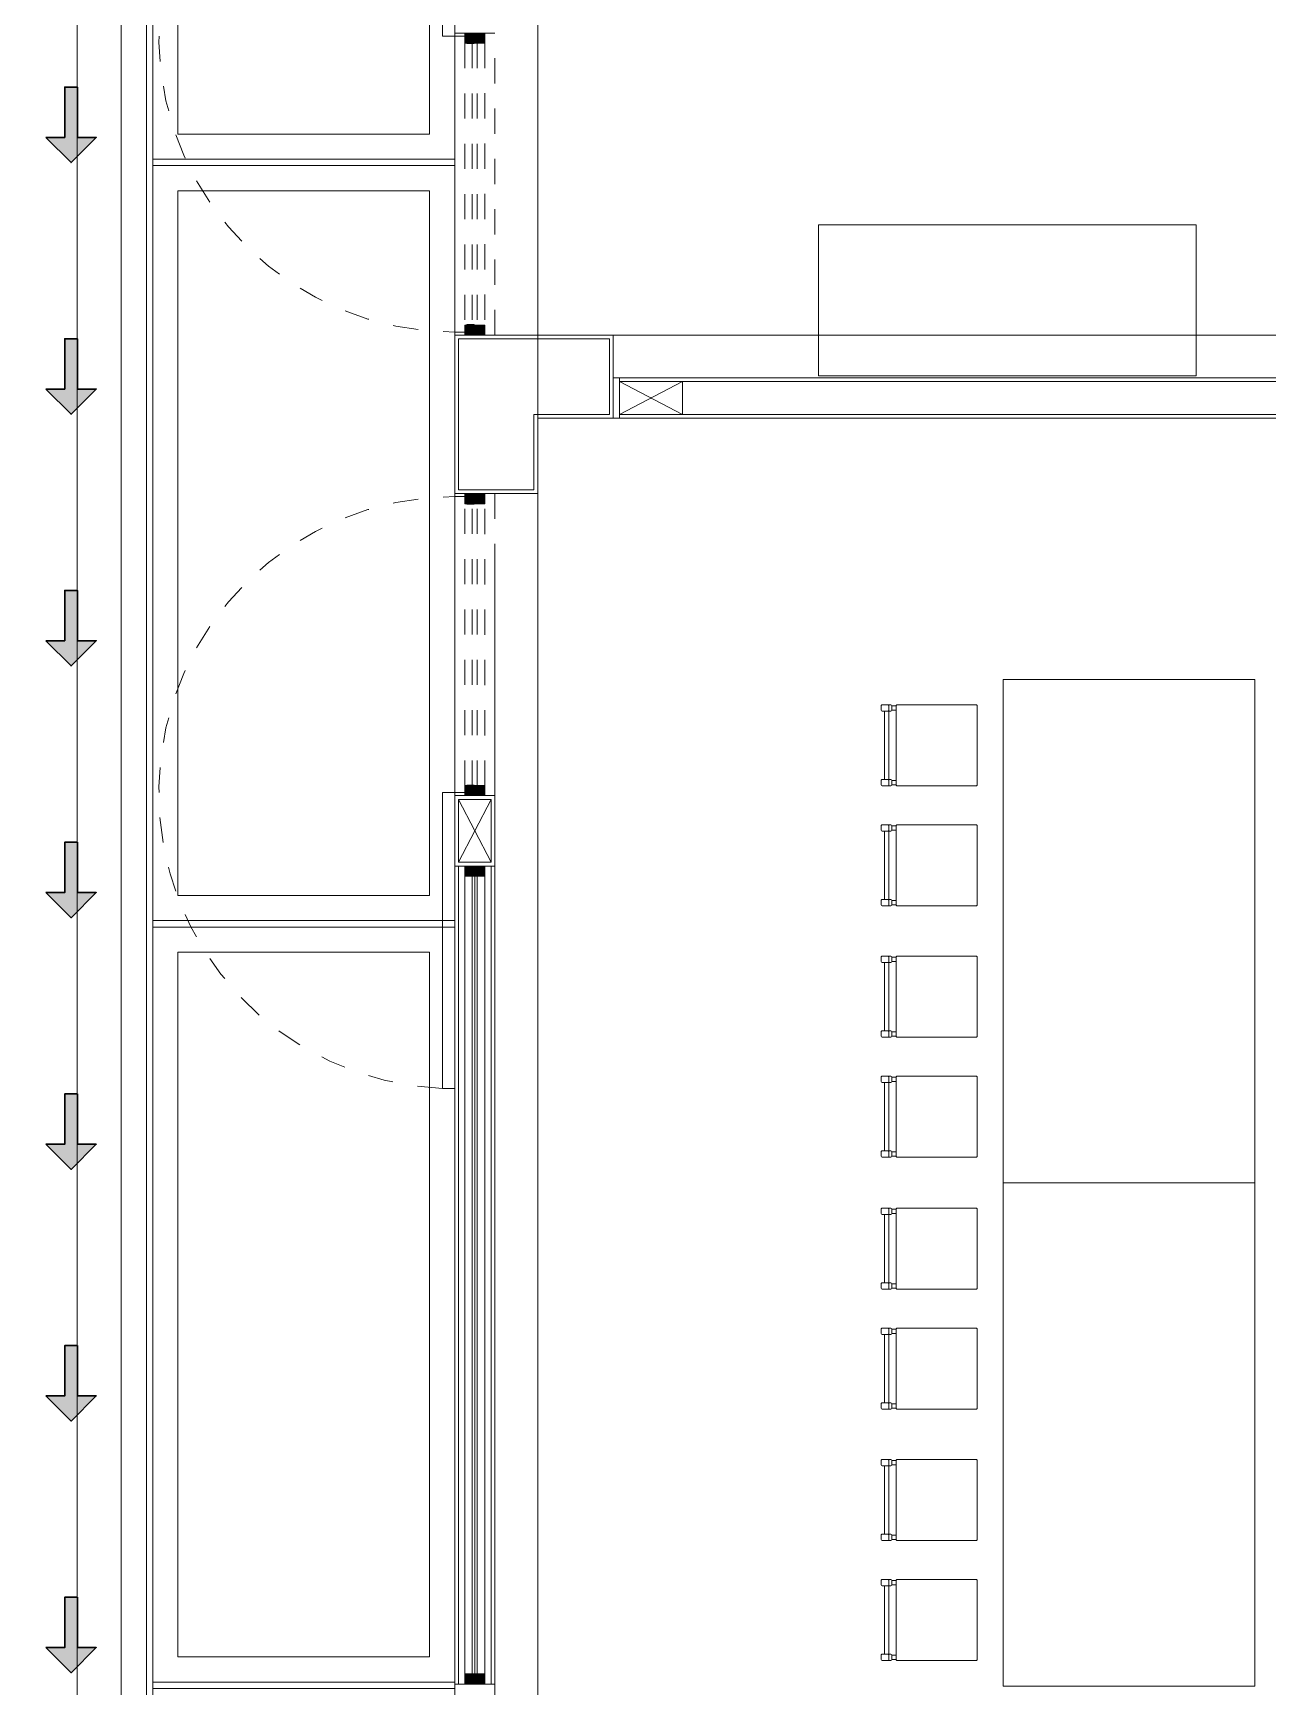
# Model space of a CAD drawing. Header units: metres. Extents: x 349075 to 349285, y 9281902 to 9282050.
# Drawn here: x 349133.6 to 349138.51, y 9281976.03 to 9281982.6 of the extents above; entities that cross this region are included whole.
import ezdxf

# ---------------------------------------------------------------- set-up
doc = ezdxf.new("R2010")
doc.units = ezdxf.units.M
doc.header["$LTSCALE"] = 0.25
for name, pattern in [('01 nivel$0$HIDDEN2', [0.1875, 0.125, -0.0625]), ('ACAD_ISO03W100', [30, 12, -18]), ('DASHED2', [0.762, 0.635, -0.127]), ('HIDDEN', [0.375, 0.25, -0.125])]:
    doc.linetypes.add(name, pattern=pattern)
for name, color, linetype, lineweight in [('.', 7, 'Continuous', 0), ('0_ CUNETAS', 151, 'Continuous', 5), ('0_VANOS', 30, 'Continuous', 9), ('ARQ-FONDO', 253, 'CONTINUOUS', 9), ('CUNETAS-RED', 5, 'CONTINUOUS', 18)]:
    doc.layers.add(name, color=color, linetype=linetype, lineweight=lineweight)

# ---------------------------------------------------------------- blocks, each defined once
blk = doc.blocks.new('*U3844')
at = {"layer": '.', "lineweight": 30}
h = blk.add_hatch(color=1, dxfattribs=at)
h.dxf.hatch_style = 1
h.paths.add_polyline_path([(-0.025, -0.05), (-0.1, -0.05), (0, -0.15), (0.1, -0.05), (0.025, -0.05), (0.025, 0.15), (-0.025, 0.15)])
at = {"layer": '0_ CUNETAS', "color": 1, "lineweight": 30}
blk.add_lwpolyline([(-0.1, -0.05), (-0.025, -0.05), (-0.025, 0.15), (0.025, 0.15), (0.025, -0.05), (0.1, -0.05), (0, -0.15)], close=True, dxfattribs=at)
blk = doc.blocks.new('*U3817')
at = {"layer": '0_ CUNETAS', "color": 0, "linetype": 'ByBlock', "lineweight": -2, "transparency": 16777216}
for p in [(0, 53), (0, 52), (0, 51), (0, 50), (0, 49), (0, 48), (0, 47)]:
    blk.add_blockref('*U3844', p, dxfattribs=at)
blk = doc.blocks.new('red drenaje')
at = {"layer": 'CUNETAS-RED', "lineweight": 0}
for p, q in [((-16.98, 70.0281), (-16.98, 13.0932)), ((-17.08, 69.9051), (-17.08, 13.6))]:
    blk.add_line(p, q, dxfattribs=at)
blk.add_lwpolyline([(-17.48, 69.9051), (-17.08, 69.9051), (-17.08, 13.0932), (-17.48, 13.0932), (-17.48, 69.9051)], dxfattribs=at)
blk.add_blockref('*U3817', (-17.2796, 11.2374, 684.9178), dxfattribs=at)
blk = doc.blocks.new('00_PTA_ 01')
at = {"layer": 'ARQ-FONDO'}
for points in [[(0, 0), (0.035, 0), (0.035, 0.025), (0.01, 0.025), (0.01, 0.065), (0, 0.065)], [(1, 0), (1, 0.065), (0.99, 0.065), (0.99, 0.025), (0.965, 0.025), (0.965, 0)], [(1.97, 0.105), (0.99, 0.105), (0.99, 0.065), (1.97, 0.065)]]:
    blk.add_lwpolyline(points, close=True, dxfattribs=at)
at = {"layer": 'ARQ-FONDO', "linetype": 'ACAD_ISO03W100', "ltscale": 0.01}
blk.add_arc((0.9904, 0.0646), 0.9804, 2.3621, 179.9762, dxfattribs=at)
at = {"layer": 'ARQ-FONDO', "linetype": 'HIDDEN', "ltscale": 0.25}
blk.add_arc((0.99, 0.065), 0.98, 359.9999999999994, 1.2213e-12, dxfattribs=at)
blk = doc.blocks.new('*U1789')
at = {"linetype": 'Continuous', "lineweight": 0, "true_color": 0xbebebe}
for points in [[(3037.2524, 1360.5431), (3037.2124, 1360.5431), (3037.2124, 1360.4631), (3037.2524, 1360.4631)], [(3040.4625, 1360.5431), (3040.4225, 1360.5431), (3040.4225, 1360.4631), (3040.4625, 1360.4631)]]:
    blk.add_hatch(color=9, dxfattribs=at).paths.add_polyline_path(points)
at = {"layer": '0_VANOS', "linetype": 'Continuous'}
for p, q in [((3037.2524, 1360.5131), (3040.4225, 1360.5131)), ((3037.2524, 1360.5031), (3040.4225, 1360.5031)), ((3037.2524, 1360.4931), (3040.4225, 1360.4931))]:
    blk.add_line(p, q, dxfattribs=at)
for points in [[(3037.2124, 1360.5431), (3037.2124, 1360.4631), (3037.2524, 1360.4631), (3037.2524, 1360.5431)], [(3037.2524, 1360.5431), (3040.4225, 1360.5431), (3040.4225, 1360.4631), (3037.2524, 1360.4631)], [(3040.4225, 1360.5431), (3040.4225, 1360.4631), (3040.4625, 1360.4631), (3040.4625, 1360.5431)]]:
    blk.add_lwpolyline(points, close=True, dxfattribs=at)
blk = doc.blocks.new('feffef')
at = {"layer": 'ARQ-FONDO'}
for p, q in [((-4.8971, 10.595), (-4.8971, 10.612)), ((-4.8929, 10.6162), (-4.859, 10.6162)), ((-4.864, 10.5908), (-4.8929, 10.5908)), ((-4.8844, 10.5908), (-4.8844, 10.3194)), ((-4.8675, 10.6132), (-4.8675, 10.5937)), ((-4.8675, 10.5908), (-4.8675, 10.3194)), ((-4.859, 10.5908), (-4.8637, 10.5908)), ((-4.8547, 10.612), (-4.8378, 10.612)), ((-4.8547, 10.612), (-4.8547, 10.595)), ((-4.8547, 10.595), (-4.8378, 10.595)), ((-4.8929, 10.3194), (-4.859, 10.3194)), ((-4.8971, 10.2981), (-4.8971, 10.3151)), ((-4.859, 10.2939), (-4.8929, 10.2939)), ((-4.8675, 10.3164), (-4.8675, 10.2969)), ((-4.8547, 10.3151), (-4.8378, 10.3151)), ((-4.8547, 10.3151), (-4.8547, 10.2981)), ((-4.8547, 10.2981), (-4.8378, 10.2981)), ((-4.8971, 10.1182), (-4.8971, 10.1351)), ((-4.8929, 10.1394), (-4.859, 10.1394)), ((-4.8675, 10.1364), (-4.8675, 10.1169)), ((-4.8547, 10.1351), (-4.8378, 10.1351)), ((-4.8547, 10.1351), (-4.8547, 10.1182)), ((-4.864, 10.1139), (-4.8929, 10.1139)), ((-4.8844, 10.1139), (-4.8844, 9.8425)), ((-4.8675, 10.1139), (-4.8675, 9.8425)), ((-4.859, 10.1139), (-4.8637, 10.1139)), ((-4.8547, 10.1182), (-4.8378, 10.1182)), ((-4.8971, 9.8213), (-4.8971, 9.8383)), ((-4.8929, 9.8425), (-4.859, 9.8425)), ((-4.859, 9.8171), (-4.8929, 9.8171)), ((-4.8675, 9.8395), (-4.8675, 9.82)), ((-4.8547, 9.8383), (-4.8378, 9.8383)), ((-4.8547, 9.8383), (-4.8547, 9.8213)), ((-4.8547, 9.8213), (-4.8378, 9.8213)), ((-4.8971, 9.5963), (-4.8971, 9.6132)), ((-4.8929, 9.6175), (-4.859, 9.6175)), ((-4.8675, 9.6145), (-4.8675, 9.595)), ((-4.8547, 9.6132), (-4.8378, 9.6132)), ((-4.8547, 9.6132), (-4.8547, 9.5963)), ((-4.8547, 9.5963), (-4.8378, 9.5963)), ((-4.864, 9.592), (-4.8929, 9.592)), ((-4.8844, 9.592), (-4.8844, 9.3206)), ((-4.8675, 9.592), (-4.8675, 9.3206)), ((-4.859, 9.592), (-4.8637, 9.592)), ((-4.8971, 9.2994), (-4.8971, 9.3164)), ((-4.8929, 9.3206), (-4.859, 9.3206)), ((-4.859, 9.2952), (-4.8929, 9.2952)), ((-4.8675, 9.3177), (-4.8675, 9.2982)), ((-4.8547, 9.3164), (-4.8378, 9.3164)), ((-4.8547, 9.3164), (-4.8547, 9.2994)), ((-4.8547, 9.2994), (-4.8378, 9.2994)), ((-4.8971, 9.1194), (-4.8971, 9.1364)), ((-4.8929, 9.1406), (-4.859, 9.1406)), ((-4.8675, 9.1377), (-4.8675, 9.1182)), ((-4.8547, 9.1364), (-4.8378, 9.1364)), ((-4.8547, 9.1364), (-4.8547, 9.1194)), ((-4.864, 9.1152), (-4.8929, 9.1152)), ((-4.8844, 9.1152), (-4.8844, 8.8438)), ((-4.8675, 9.1152), (-4.8675, 8.8438)), ((-4.859, 9.1152), (-4.8637, 9.1152)), ((-4.8547, 9.1194), (-4.8378, 9.1194)), ((-4.8971, 8.8226), (-4.8971, 8.8396)), ((-4.8929, 8.8438), (-4.859, 8.8438)), ((-4.859, 8.8183), (-4.8929, 8.8183)), ((-4.8675, 8.8408), (-4.8675, 8.8213)), ((-4.8547, 8.8396), (-4.8378, 8.8396)), ((-4.8547, 8.8396), (-4.8547, 8.8226)), ((-4.8547, 8.8226), (-4.8378, 8.8226)), ((-4.8971, 8.595), (-4.8971, 8.612)), ((-4.8929, 8.6162), (-4.859, 8.6162)), ((-4.8675, 8.6132), (-4.8675, 8.5937)), ((-4.8547, 8.612), (-4.8378, 8.612)), ((-4.8547, 8.612), (-4.8547, 8.595)), ((-4.864, 8.5908), (-4.8929, 8.5908)), ((-4.8844, 8.5908), (-4.8844, 8.3194)), ((-4.8675, 8.5908), (-4.8675, 8.3194)), ((-4.859, 8.5908), (-4.8637, 8.5908)), ((-4.8547, 8.595), (-4.8378, 8.595)), ((-4.8971, 8.2981), (-4.8971, 8.3151)), ((-4.8929, 8.3194), (-4.859, 8.3194)), ((-4.859, 8.2939), (-4.8929, 8.2939)), ((-4.8675, 8.3164), (-4.8675, 8.2969)), ((-4.8547, 8.3151), (-4.8378, 8.3151)), ((-4.8547, 8.3151), (-4.8547, 8.2981)), ((-4.8547, 8.2981), (-4.8378, 8.2981)), ((-4.8971, 8.1182), (-4.8971, 8.1351)), ((-4.8929, 8.1394), (-4.859, 8.1394)), ((-4.864, 8.1139), (-4.8929, 8.1139)), ((-4.8844, 8.1139), (-4.8844, 7.8425)), ((-4.8675, 8.1364), (-4.8675, 8.1169)), ((-4.8675, 8.1139), (-4.8675, 7.8425)), ((-4.859, 8.1139), (-4.8637, 8.1139)), ((-4.8547, 8.1351), (-4.8378, 8.1351)), ((-4.8547, 8.1351), (-4.8547, 8.1182)), ((-4.8547, 8.1182), (-4.8378, 8.1182)), ((-4.8971, 7.8213), (-4.8971, 7.8383)), ((-4.8929, 7.8425), (-4.859, 7.8425)), ((-4.8675, 7.8395), (-4.8675, 7.82)), ((-4.8547, 7.8383), (-4.8378, 7.8383)), ((-4.8547, 7.8383), (-4.8547, 7.8213)), ((-4.8547, 7.8213), (-4.8378, 7.8213)), ((-4.859, 7.8171), (-4.8929, 7.8171)), ((-4.8971, 7.5963), (-4.8971, 7.6132)), ((-4.8929, 7.6175), (-4.859, 7.6175)), ((-4.864, 7.592), (-4.8929, 7.592)), ((-4.8844, 7.592), (-4.8844, 7.3206)), ((-4.8675, 7.6145), (-4.8675, 7.595)), ((-4.8675, 7.592), (-4.8675, 7.3206)), ((-4.859, 7.592), (-4.8637, 7.592)), ((-4.8547, 7.6132), (-4.8378, 7.6132)), ((-4.8547, 7.6132), (-4.8547, 7.5963)), ((-4.8547, 7.5963), (-4.8378, 7.5963)), ((-4.8971, 7.2994), (-4.8971, 7.3164)), ((-4.8929, 7.3206), (-4.859, 7.3206)), ((-4.859, 7.2952), (-4.8929, 7.2952)), ((-4.8675, 7.3177), (-4.8675, 7.2982)), ((-4.8547, 7.3164), (-4.8378, 7.3164)), ((-4.8547, 7.3164), (-4.8547, 7.2994)), ((-4.8547, 7.2994), (-4.8378, 7.2994)), ((-4.8971, 7.1194), (-4.8971, 7.1364)), ((-4.8929, 7.1406), (-4.859, 7.1406)), ((-4.864, 7.1152), (-4.8929, 7.1152)), ((-4.8844, 7.1152), (-4.8844, 6.8438)), ((-4.8675, 7.1377), (-4.8675, 7.1182)), ((-4.8675, 7.1152), (-4.8675, 6.8438)), ((-4.859, 7.1152), (-4.8637, 7.1152)), ((-4.8547, 7.1364), (-4.8378, 7.1364)), ((-4.8547, 7.1364), (-4.8547, 7.1194)), ((-4.8547, 7.1194), (-4.8378, 7.1194)), ((-4.8971, 6.8226), (-4.8971, 6.8396)), ((-4.8929, 6.8438), (-4.859, 6.8438)), ((-4.8675, 6.8408), (-4.8675, 6.8213)), ((-4.8547, 6.8396), (-4.8378, 6.8396)), ((-4.8547, 6.8396), (-4.8547, 6.8226)), ((-4.859, 6.8183), (-4.8929, 6.8183)), ((-4.8547, 6.8226), (-4.8378, 6.8226))]:
    blk.add_line(p, q, dxfattribs=at)
for points in [[(-3.412, 8.7173), (-3.412, 10.7173), (-4.412, 10.7173), (-4.412, 8.7173)], [(-3.412, 6.7173), (-3.412, 8.7173), (-4.412, 8.7173), (-4.412, 6.7173)]]:
    blk.add_lwpolyline(points, close=True, dxfattribs=at)
for points in [[(-4.5197, 10.6162), (-4.8335, 10.6162, 0.414214), (-4.8378, 10.612), (-4.8378, 10.2981, 0.414214), (-4.8335, 10.2939), (-4.5197, 10.2939, 0.414214), (-4.5155, 10.2981), (-4.5155, 10.612, 0.414214)], [(-4.5197, 10.1394), (-4.8335, 10.1394, 0.414214), (-4.8378, 10.1351), (-4.8378, 9.8213, 0.414214), (-4.8335, 9.8171), (-4.5197, 9.8171, 0.414214), (-4.5155, 9.8213), (-4.5155, 10.1351, 0.414214)], [(-4.5197, 9.6175), (-4.8335, 9.6175, 0.414214), (-4.8378, 9.6132), (-4.8378, 9.2994, 0.414214), (-4.8335, 9.2952), (-4.5197, 9.2952, 0.414214), (-4.5155, 9.2994), (-4.5155, 9.6132, 0.414214)], [(-4.5197, 9.1406), (-4.8335, 9.1406, 0.414214), (-4.8378, 9.1364), (-4.8378, 8.8226, 0.414214), (-4.8335, 8.8183), (-4.5197, 8.8183, 0.414214), (-4.5155, 8.8226), (-4.5155, 9.1364, 0.414214)], [(-4.5197, 8.6162), (-4.8335, 8.6162, 0.414214), (-4.8378, 8.612), (-4.8378, 8.2981, 0.414214), (-4.8335, 8.2939), (-4.5197, 8.2939, 0.414214), (-4.5155, 8.2981), (-4.5155, 8.612, 0.414214)], [(-4.5197, 8.1394), (-4.8335, 8.1394, 0.414214), (-4.8378, 8.1351), (-4.8378, 7.8213, 0.414214), (-4.8335, 7.8171), (-4.5197, 7.8171, 0.414214), (-4.5155, 7.8213), (-4.5155, 8.1351, 0.414214)], [(-4.5197, 7.6175), (-4.8335, 7.6175, 0.414214), (-4.8378, 7.6132), (-4.8378, 7.2994, 0.414214), (-4.8335, 7.2952), (-4.5197, 7.2952, 0.414214), (-4.5155, 7.2994), (-4.5155, 7.6132, 0.414214)], [(-4.5197, 7.1406), (-4.8335, 7.1406, 0.414214), (-4.8378, 7.1364), (-4.8378, 6.8226, 0.414214), (-4.8335, 6.8183), (-4.5197, 6.8183, 0.414214), (-4.5155, 6.8226), (-4.5155, 7.1364, 0.414214)]]:
    blk.add_lwpolyline(points, format="xyb", close=True, dxfattribs=at)
for centre, radius, start, end in [((-4.8929, 10.612), 0.00424, 89.99967, 179.99967), ((-4.8929, 10.595), 0.00424, 179.99967, 269.99967), ((-4.8704, 10.6132), 0.00297, 359.99967, 89.99967), ((-4.8704, 10.5937), 0.00297, 269.99967, 359.99967), ((-4.859, 10.612), 0.00424, 359.99967, 89.99967), ((-4.859, 10.595), 0.00424, 269.99967, 359.99967), ((-4.8929, 10.3151), 0.00424, 89.99967, 179.99967), ((-4.8704, 10.3164), 0.00297, 359.99967, 89.99967), ((-4.859, 10.3151), 0.00424, 359.99967, 89.99967), ((-4.8929, 10.2981), 0.00424, 179.99967, 269.99967), ((-4.8704, 10.2969), 0.00297, 269.99967, 359.99967), ((-4.859, 10.2981), 0.00424, 269.99967, 359.99967), ((-4.8929, 10.1351), 0.00424, 89.99967, 179.99967), ((-4.8704, 10.1364), 0.00297, 359.99967, 89.99967), ((-4.859, 10.1351), 0.00424, 359.99967, 89.99967), ((-4.8929, 10.1182), 0.00424, 179.99967, 269.99967), ((-4.8704, 10.1169), 0.00297, 269.99967, 359.99967), ((-4.859, 10.1182), 0.00424, 269.99967, 359.99967), ((-4.8929, 9.8383), 0.00424, 89.99967, 179.99967), ((-4.8929, 9.8213), 0.00424, 179.99967, 269.99967), ((-4.8704, 9.8395), 0.00297, 359.99967, 89.99967), ((-4.8704, 9.82), 0.00297, 269.99967, 359.99967), ((-4.859, 9.8383), 0.00424, 359.99967, 89.99967), ((-4.859, 9.8213), 0.00424, 269.99967, 359.99967), ((-4.8929, 9.6132), 0.00424, 89.99967, 179.99967), ((-4.8929, 9.5963), 0.00424, 179.99967, 269.99967), ((-4.8704, 9.6145), 0.00297, 359.99967, 89.99967), ((-4.8704, 9.595), 0.00297, 269.99967, 359.99967), ((-4.859, 9.6132), 0.00424, 359.99967, 89.99967), ((-4.859, 9.5963), 0.00424, 269.99967, 359.99967), ((-4.8929, 9.3164), 0.00424, 89.99967, 179.99967), ((-4.8929, 9.2994), 0.00424, 179.99967, 269.99967), ((-4.8704, 9.3177), 0.00297, 359.99967, 89.99967), ((-4.8704, 9.2982), 0.00297, 269.99967, 359.99967), ((-4.859, 9.3164), 0.00424, 359.99967, 89.99967), ((-4.859, 9.2994), 0.00424, 269.99967, 359.99967), ((-4.8929, 9.1364), 0.00424, 89.99967, 179.99967), ((-4.8704, 9.1377), 0.00297, 359.99967, 89.99967), ((-4.859, 9.1364), 0.00424, 359.99967, 89.99967), ((-4.8929, 9.1194), 0.00424, 179.99967, 269.99967), ((-4.8704, 9.1182), 0.00297, 269.99967, 359.99967), ((-4.859, 9.1194), 0.00424, 269.99967, 359.99967), ((-4.8929, 8.8396), 0.00424, 89.99967, 179.99967), ((-4.8929, 8.8226), 0.00424, 179.99967, 269.99967), ((-4.8704, 8.8408), 0.00297, 359.99967, 89.99967), ((-4.8704, 8.8213), 0.00297, 269.99967, 359.99967), ((-4.859, 8.8396), 0.00424, 359.99967, 89.99967), ((-4.859, 8.8226), 0.00424, 269.99967, 359.99967), ((-4.8929, 8.612), 0.00424, 89.99967, 179.99967), ((-4.8704, 8.6132), 0.00297, 359.99967, 89.99967), ((-4.859, 8.612), 0.00424, 359.99967, 89.99967), ((-4.8929, 8.595), 0.00424, 179.99967, 269.99967), ((-4.8704, 8.5937), 0.00297, 269.99967, 359.99967), ((-4.859, 8.595), 0.00424, 269.99967, 359.99967), ((-4.8929, 8.3151), 0.00424, 89.99967, 179.99967), ((-4.8929, 8.2981), 0.00424, 179.99967, 269.99967), ((-4.8704, 8.3164), 0.00297, 359.99967, 89.99967), ((-4.8704, 8.2969), 0.00297, 269.99967, 359.99967), ((-4.859, 8.3151), 0.00424, 359.99967, 89.99967), ((-4.859, 8.2981), 0.00424, 269.99967, 359.99967), ((-4.8929, 8.1351), 0.00424, 89.99967, 179.99967), ((-4.8929, 8.1182), 0.00424, 179.99967, 269.99967), ((-4.8704, 8.1364), 0.00297, 359.99967, 89.99967), ((-4.8704, 8.1169), 0.00297, 269.99967, 359.99967), ((-4.859, 8.1351), 0.00424, 359.99967, 89.99967), ((-4.859, 8.1182), 0.00424, 269.99967, 359.99967), ((-4.8929, 7.8383), 0.00424, 89.99967, 179.99967), ((-4.8929, 7.8213), 0.00424, 179.99967, 269.99967), ((-4.8704, 7.8395), 0.00297, 359.99967, 89.99967), ((-4.859, 7.8383), 0.00424, 359.99967, 89.99967), ((-4.859, 7.8213), 0.00424, 269.99967, 359.99967), ((-4.8704, 7.82), 0.00297, 269.99967, 359.99967), ((-4.8929, 7.6132), 0.00424, 89.99967, 179.99967), ((-4.8929, 7.5963), 0.00424, 179.99967, 269.99967), ((-4.8704, 7.6145), 0.00297, 359.99967, 89.99967), ((-4.8704, 7.595), 0.00297, 269.99967, 359.99967), ((-4.859, 7.6132), 0.00424, 359.99967, 89.99967), ((-4.859, 7.5963), 0.00424, 269.99967, 359.99967), ((-4.8929, 7.3164), 0.00424, 89.99967, 179.99967), ((-4.8929, 7.2994), 0.00424, 179.99967, 269.99967), ((-4.8704, 7.3177), 0.00297, 359.99967, 89.99967), ((-4.8704, 7.2982), 0.00297, 269.99967, 359.99967), ((-4.859, 7.3164), 0.00424, 359.99967, 89.99967), ((-4.859, 7.2994), 0.00424, 269.99967, 359.99967), ((-4.8929, 7.1364), 0.00424, 89.99967, 179.99967), ((-4.8929, 7.1194), 0.00424, 179.99967, 269.99967), ((-4.8704, 7.1377), 0.00297, 359.99967, 89.99967), ((-4.8704, 7.1182), 0.00297, 269.99967, 359.99967), ((-4.859, 7.1364), 0.00424, 359.99967, 89.99967), ((-4.859, 7.1194), 0.00424, 269.99967, 359.99967), ((-4.8929, 6.8396), 0.00424, 89.99967, 179.99967), ((-4.8704, 6.8408), 0.00297, 359.99967, 89.99967), ((-4.859, 6.8396), 0.00424, 359.99967, 89.99967), ((-4.8929, 6.8226), 0.00424, 179.99967, 269.99967), ((-4.8704, 6.8213), 0.00297, 269.99967, 359.99967), ((-4.859, 6.8226), 0.00424, 269.99967, 359.99967)]:
    blk.add_arc(centre, radius, start, end, dxfattribs=at)
blk = doc.blocks.new('*U1800')
at = {"linetype": 'Continuous', "true_color": 0xbebebe}
for points in [[(3032.1314, 1351.1888), (3032.1314, 1351.2688), (3032.1714, 1351.2688), (3032.1714, 1351.1888)], [(3033.2914, 1351.1888), (3033.2914, 1351.2688), (3033.3314, 1351.2688), (3033.3314, 1351.1888)]]:
    blk.add_hatch(color=9, dxfattribs=at).paths.add_polyline_path(points)
at = {"layer": '0_VANOS', "linetype": 'Continuous'}
for p, q in [((3032.1314, 1351.2688), (3032.1714, 1351.2688)), ((3032.1314, 1351.2688), (3032.1314, 1351.1888)), ((3032.1714, 1351.2688), (3032.1714, 1351.1888)), ((3033.2914, 1351.1888), (3033.2914, 1351.2688)), ((3033.2914, 1351.2688), (3033.3314, 1351.2688)), ((3033.3314, 1351.2688), (3033.3314, 1351.1888)), ((3032.1714, 1351.1888), (3032.1314, 1351.1888)), ((3033.3314, 1351.1888), (3033.2914, 1351.1888))]:
    blk.add_line(p, q, dxfattribs=at)
at = {"layer": '0_VANOS', "linetype": '01 nivel$0$HIDDEN2', "ltscale": 0.5}
for p, q in [((3032.1708, 1351.2688), (3033.2908, 1351.2688)), ((3032.1714, 1351.2388), (3033.2914, 1351.2388)), ((3032.1714, 1351.2188), (3033.2914, 1351.2188)), ((3032.1714, 1351.1888), (3033.2914, 1351.1888))]:
    blk.add_line(p, q, dxfattribs=at)
at = {"layer": '0_VANOS', "linetype": '01 nivel$0$HIDDEN2'}
blk.add_line((3033.2914, 1351.2688), (3033.3314, 1351.2688), dxfattribs=at)
blk = doc.blocks.new('*U1802')
at = {"linetype": 'Continuous', "true_color": 0xbebebe}
for points in [[(3032.1314, 1351.1888), (3032.1314, 1351.2688), (3032.1714, 1351.2688), (3032.1714, 1351.1888)], [(3033.2914, 1351.1888), (3033.2914, 1351.2688), (3033.3314, 1351.2688), (3033.3314, 1351.1888)]]:
    blk.add_hatch(color=9, dxfattribs=at).paths.add_polyline_path(points)
at = {"layer": '0_VANOS', "linetype": 'Continuous'}
for p, q in [((3032.1314, 1351.2688), (3032.1714, 1351.2688)), ((3032.1314, 1351.2688), (3032.1314, 1351.1888)), ((3032.1714, 1351.2688), (3032.1714, 1351.1888)), ((3033.2914, 1351.1888), (3033.2914, 1351.2688)), ((3033.2914, 1351.2688), (3033.3314, 1351.2688)), ((3033.3314, 1351.2688), (3033.3314, 1351.1888)), ((3032.1714, 1351.1888), (3032.1314, 1351.1888)), ((3033.3314, 1351.1888), (3033.2914, 1351.1888))]:
    blk.add_line(p, q, dxfattribs=at)
at = {"layer": '0_VANOS', "linetype": '01 nivel$0$HIDDEN2', "ltscale": 0.5}
for p, q in [((3032.1708, 1351.2688), (3033.2908, 1351.2688)), ((3032.1714, 1351.2388), (3033.2914, 1351.2388)), ((3032.1714, 1351.2188), (3033.2914, 1351.2188)), ((3032.1714, 1351.1888), (3033.2914, 1351.1888))]:
    blk.add_line(p, q, dxfattribs=at)
at = {"layer": '0_VANOS', "linetype": '01 nivel$0$HIDDEN2'}
blk.add_line((3033.2914, 1351.2688), (3033.3314, 1351.2688), dxfattribs=at)
blk = doc.blocks.new('bloque sum pg')
at = {"layer": 'ARQ-FONDO'}
for p, q in [((-9.005, -7.47, -20.5486), (-15.2, -7.47, 20.5486)), ((-14.925, -7.485, 61.6459), (-15.175, -7.615, 61.6459)), ((-15.175, -7.485, 61.6459), (-14.925, -7.615, 61.6459)), ((-9.255, -7.485, -20.5486), (-14.925, -7.485, 20.5486)), ((-9.255, -7.615, -20.5486), (-14.925, -7.615, 20.5486)), ((-9.005, -7.63, -20.5486), (-15.2, -7.63, 20.5486)), ((-15.67, -8.22, -726.015), (-15.67, -12.66)), ((-15.815, -9.395, -705.4664), (-15.685, -9.145, -705.4664)), ((-15.815, -9.145, -705.4664), (-15.685, -9.395, -705.4664)), ((-15.83, -12.66, -726.015), (-15.83, -9.41, -20.5486)), ((-15.815, -12.66, -726.015), (-15.815, -9.41, -20.5486)), ((-15.685, -12.66, -726.015), (-15.685, -9.41, -20.5486))]:
    blk.add_line(p, q, dxfattribs=at)
at = {"layer": 'ARQ-FONDO', "ltscale": 0.7}
blk.add_lwpolyline([(-17.33, 0), (0, 0), (0, -32.33), (-17.33, -32.33)], close=True, dxfattribs=at)
for points, elevation in [([(-15.5, -2.1297), (-15.83, -2.1297), (-15.83, -30.2003), (-15.5, -30.2003)], -705.4664), ([(-2.13, -7.63), (-2.13, -7.3), (-15.2, -7.3), (-15.2, -7.63)], 20.5486)]:
    blk.add_lwpolyline(points, close=True, dxfattribs=dict(at, elevation=elevation))
at = {"layer": 'ARQ-FONDO', "linetype": 'DASHED2', "ltscale": 0.3}
for points, elevation in [([(-15.83, -6.1), (-15.83, -7.3), (-15.67, -7.3), (-15.67, -6.1)], -726.015), ([(-15.83, -9.13), (-15.83, -7.93), (-15.67, -7.93), (-15.67, -9.13)], -705.4664)]:
    blk.add_lwpolyline(points, close=True, dxfattribs=dict(at, elevation=elevation))
at = {"layer": 'ARQ-FONDO', "lineweight": 0, "elevation": -705.4664}
blk.add_lwpolyline([(-14.3833, -7.4619), (-12.8833, -7.4619), (-12.8833, -6.8619), (-14.3833, -6.8619)], close=True, dxfattribs=at)
at = {"layer": 'ARQ-FONDO'}
for points, elevation in [([(-15.5, -7.63), (-15.2, -7.63), (-15.2, -7.3), (-15.5, -7.3), (-15.5, -7.3), (-15.83, -7.3), (-15.83, -7.93), (-15.5, -7.93)], -705.4664), ([(-15.515, -7.615), (-15.215, -7.615), (-15.215, -7.315), (-15.515, -7.315), (-15.515, -7.315), (-15.815, -7.315), (-15.815, -7.915), (-15.515, -7.915)], -705.4664), ([(-15.2, -7.47), (-15.175, -7.47), (-15.175, -7.63), (-15.2, -7.63)], 61.6459), ([(-15.175, -7.485), (-14.925, -7.485), (-14.925, -7.615), (-15.175, -7.615)], 61.6459), ([(-15.83, -9.13), (-15.83, -9.41), (-15.67, -9.41), (-15.67, -9.13)], -705.4664), ([(-15.815, -9.145), (-15.815, -9.395), (-15.685, -9.395), (-15.685, -9.145)], -705.4664), ([(-15.83, -12.925), (-15.83, -12.66), (-15.67, -12.66), (-15.67, -12.925)], 0)]:
    blk.add_lwpolyline(points, close=True, dxfattribs=dict(at, elevation=elevation))
at = {"layer": 'ARQ-FONDO', "yscale": 1.199999999999817, "zscale": 1.199999999999817}
for p, xscale, rotation in [((-15.752, -7.3, -705.4664), 1.199999999999817, 90.00000000000003), ((-15.752, -7.93, -1410.9328), -1.199999999999817, 90)]:
    blk.add_blockref('00_PTA_ 01', p, dxfattribs=dict(at, xscale=xscale, rotation=rotation))
at = {"layer": 'ARQ-FONDO', "rotation": 270}
blk.add_blockref('*U1800', (-1366.9788, 3026.0314, -1410.9328), dxfattribs=at)
at = {"layer": 'ARQ-FONDO', "xscale": -1, "rotation": 270}
for name, p in [('*U1802', (-1366.9788, -3041.2614, -1390.3842)), ('*U1789', (-1376.2531, -3049.8725))]:
    blk.add_blockref(name, p, dxfattribs=at)
at = {"layer": 'ARQ-FONDO', "lineweight": 60}
blk.add_blockref('feffef', (-9.2375, -19.3853, -20.5486), dxfattribs=at)
blk = doc.blocks.new('JUNTA VEREDA')
at = {"layer": 'ARQ-FONDO'}
blk.add_lwpolyline([(-0.0133, 1.2), (0.0121, 1.2), (0.0121, 0), (-0.0133, 0)], close=True, dxfattribs=at)
blk = doc.blocks.new('verda sum pg')
at = {"layer": 'ARQ-FONDO', "elevation": 684.9178}
blk.add_lwpolyline([(0, -31.33), (16.73, -31.33), (16.73, 0), (0, 0)], close=True, dxfattribs=at)
at = {"layer": 'ARQ-FONDO'}
for points in [[(1.2, -5.9014), (1.2, -2.9014), (0, -2.9014), (0, -5.9014)], [(1.1, -5.8014), (1.1, -3.0014), (0.1, -3.0014), (0.1, -5.8014)], [(1.2, -8.9268), (1.2, -5.9268), (0, -5.9268), (0, -8.9268)], [(1.1, -8.8268), (1.1, -6.0268), (0.1, -6.0268), (0.1, -8.8268)], [(1.2, -11.9522), (1.2, -8.9522), (0, -8.9522), (0, -11.9522)], [(1.1, -11.8522), (1.1, -9.0522), (0.1, -9.0522), (0.1, -11.8522)]]:
    blk.add_lwpolyline(points, close=True, dxfattribs=at)
at = {"layer": 'ARQ-FONDO', "rotation": 90}
for p in [(1.2, -5.9135), (1.2, -8.9389), (1.2, -11.9643)]:
    blk.add_blockref('JUNTA VEREDA', p, dxfattribs=at)

msp = doc.modelspace()

# ---------------------------------------------------------------- linework, layer by layer
at = {"layer": 'ARQ-FONDO', "elevation": 705.4664}
msp.add_lwpolyline([(349135.2797, 9281987.2045), (349149.6097, 9281987.2045), (349149.6097, 9281957.8745), (349135.2797, 9281957.8745)], close=True, dxfattribs=at)

# ---------------------------------------------------------------- block references
at = {"layer": 'ARQ-FONDO', "lineweight": 5}
for name, p in [('bloque sum pg', (349151.1097, 9281988.7037, 705.4664)), ('verda sum pg', (349134.0797, 9281988.0037))]:
    msp.add_blockref(name, p, dxfattribs=at)
at = {"layer": 'CUNETAS-RED', "lineweight": 30}
msp.add_blockref('red drenaje', (349151.0347, 9281918.0014), dxfattribs=at)

doc.saveas('drawing.dxf')
